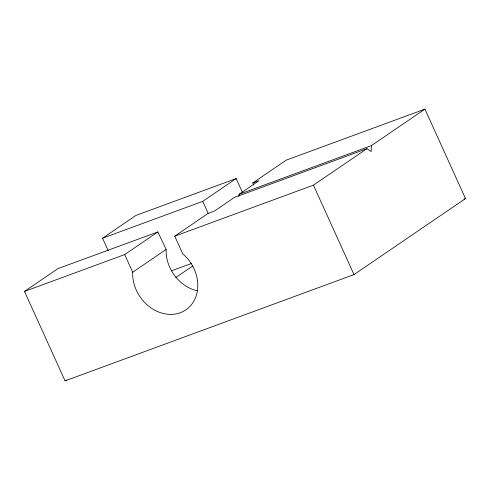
<?xml version="1.0" encoding="UTF-8"?>
<svg xmlns="http://www.w3.org/2000/svg" width="490" height="490" viewBox="0 0 490 490"><rect width="100%" height="100%" fill="white"/><g stroke="black" fill="none" stroke-linecap="round" stroke-linejoin="round"><path stroke-width="0.73" d="M238.961 196.533L239.047 194.31L259.112 180.626L252.773 182.96L253.698 184.993M157.878 231.942L57.943 268.624L24.5 291.428L65.072 380.871L354.013 274.584L465.5 198.573L424.928 109.129L371.414 145.616L371.187 151.557L366.955 148.66L234.588 197.347L214.522 211.031L207.925 213.536L174.734 236.168L182.746 253.838A36.609 30.509 55.7 0 1 180.265 312.73A36.609 30.509 55.7 0 1 132.698 272.244L124.687 254.579L157.878 231.942L166.147 249.441A36.609 30.509 55.7 0 0 197.25 290.803M108.174 250.641L102.539 238.22L135.987 215.416L236.168 178.562L242.336 192.154M102.539 238.22L202.725 201.365L236.168 178.562M252.773 182.96L286.215 160.15L424.928 109.129M132.698 272.244L166.147 249.441M175.751 277.554L192.711 265.99M174.734 236.168L313.441 185.147L366.955 148.66M65.072 380.871L66.334 380.013M239.047 194.31L371.414 145.616M24.5 291.428L124.687 254.579M171.451 270.848L191.431 263.504M464.067 199.099L465.5 198.573M313.441 185.147L354.013 274.584M202.725 201.365L208.275 213.597"/></g></svg>
